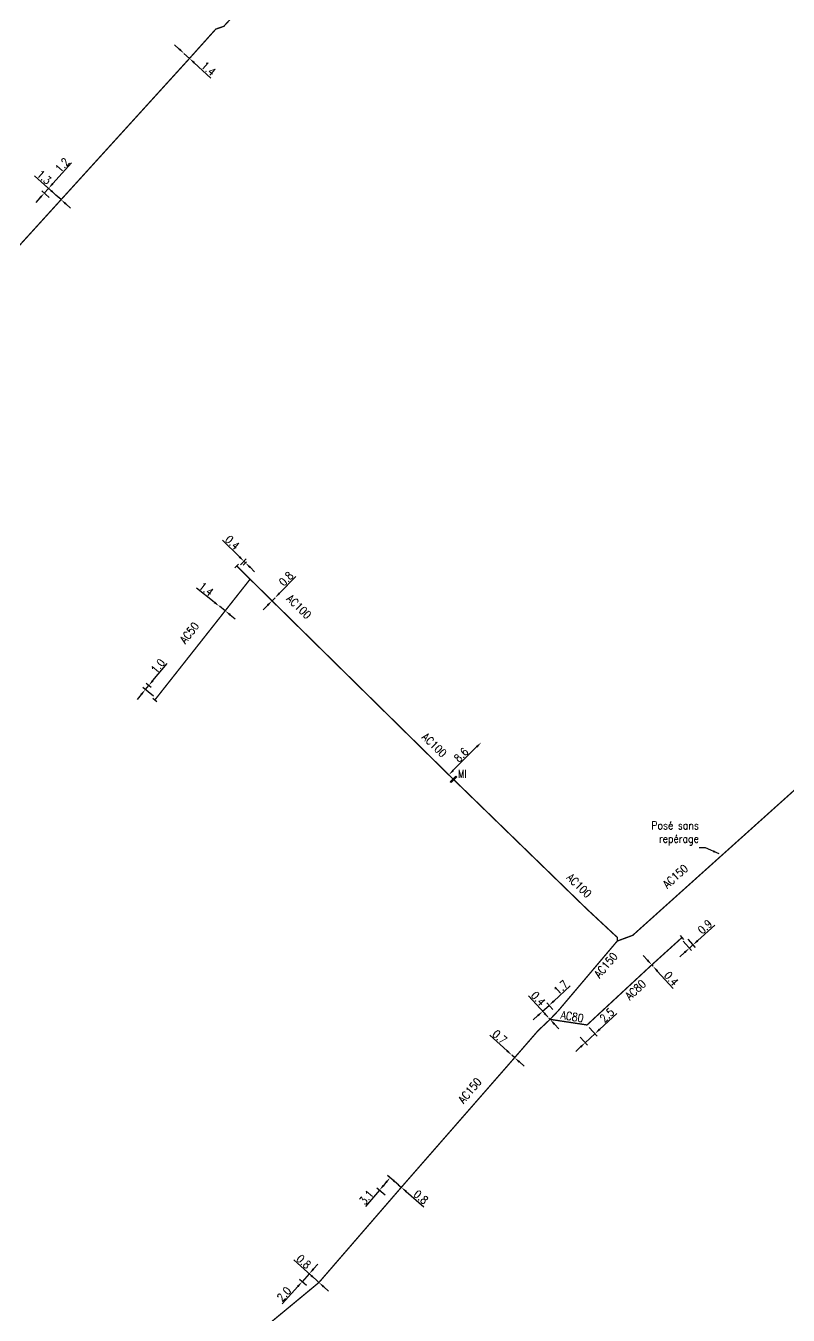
# Model space of a CAD drawing. Header units: millimetres. Extents: x 107999 to 109004, y 120010 to 121005.
# Drawn here: x 108706.6 to 108849.6, y 120541.2 to 120782.9 of the extents above; entities that cross this region are included whole.
import ezdxf
from ezdxf.enums import TextEntityAlignment as Align

# ---------------------------------------------------------------- set-up
doc = ezdxf.new("R2010")
doc.units = ezdxf.units.MM
doc.header["$PDMODE"] = 34
doc.linetypes.add('L_25_AP', pattern=[2000, 1000, 1000])
doc.layers.get('0').update_dxf_attribs({"linetype": 'CONTINUOUS'})
doc.layers.get('Defpoints').update_dxf_attribs({"linetype": 'CONTINUOUS'})
doc.layers.add('L_150', color=1, linetype='CONTINUOUS')
doc.layers.add('L_340', color=7, linetype='CONTINUOUS')
doc.styles.get("Standard").update_dxf_attribs({"font": 'romans.shx', "width": 0.85})
doc.dimstyles.get("Standard").update_dxf_attribs({"dimtxt": 1.5, "dimasz": 1.2, "dimexe": 0.625, "dimexo": 0.625, "dimgap": 0.25, "dimtad": 1, "dimdec": 1, "dimzin": 0, "dimdsep": 46, "dimtxsty": 'Standard', "dimcen": -0.5, "dimadec": 0, "dimazin": 0, "dimtfac": 1, "dimtdec": 1, "dimtmove": 0, "dimatfit": 3, "dimfxl": 0, "dimtolj": 1, "dimtzin": 0, "dimarcsym": 0})

# ---------------------------------------------------------------- blocks, each defined once
blk = doc.blocks.new('L_340_07')
at = {"color": 0, "linetype": 'Continuous', "const_width": 0.25, "flags": 128}
blk.add_lwpolyline([(0, 0), (0.35, 0)], dxfattribs=at)
at = {"color": 0, "linetype": 'Continuous', "flags": 128}
blk.add_lwpolyline([(0.35, -0.5), (0.35, 0.5)], dxfattribs=at)
at = {"color": 0, "linetype": 'Continuous', "width": 0.75, "flags": 3}
for tag, p in [('DEF_LEG', (0.72, -3.47)), ('DEF_COUP', (0.72, -5.97)), ('DEF_TYPE', (0.72, -8.47))]:
    blk.add_attdef(tag, text='', height=1.2, dxfattribs=at).set_placement(p, align=Align.MIDDLE)
blk = doc.blocks.new('L_340_16')
at = {"linetype": 'Continuous'}
blk.add_hatch(color=0, dxfattribs=at).paths.add_polyline_path([(0.125, 0.75), (-0.125, 0.75), (-0.125, -0.75), (0.125, -0.75)])
at = {"color": 0, "linetype": 'Continuous'}
blk.add_lwpolyline([(-0.125, 0.75), (0.125, 0.75), (0.125, -0.75), (-0.125, -0.75)], close=True, dxfattribs=at)
at = {"color": 0, "linetype": 'Continuous', "width": 0.75}
for tag, height, flags, p in [('MI', 1.5, 8, (0, 3)), ('DEF_LEG', 1.2, 3, (0, -5)), ('DEF_COUP', 1.2, 3, (0, -7.5)), ('DEF_TYPE', 1.2, 3, (0, -10))]:
    blk.add_attdef(tag, text='', height=height, dxfattribs=dict(at, flags=flags)).set_placement(p, align=Align.MIDDLE)
blk = doc.blocks.new('*D489')
at = {"layer": 'Defpoints', "color": 0, "linetype": 'Continuous', "transparency": 16777216}
for p in [(108736.32, 120777.72), (108736.32, 120777.72), (108737.35, 120776.77)]:
    blk.add_point(p, dxfattribs=at)
at = {"layer": 'L_150', "color": 0, "linetype": 'Continuous', "lineweight": -2, "transparency": 16777216}
for p, q in [((108735.43, 120778.53), (108734.55, 120779.34)), ((108736.32, 120777.72), (108737.35, 120776.77)), ((108738.23, 120775.96), (108741.37, 120773.09))]:
    blk.add_line(p, q, dxfattribs=at)
at = {"layer": 'L_150', "color": 0, "linetype": 'Continuous', "transparency": 16777216}
for points in [[(108735.57, 120778.67), (108735.3, 120778.38), (108736.32, 120777.72)], [(108738.37, 120776.11), (108738.1, 120775.81), (108737.35, 120776.77)]]:
    blk.add_solid(points, dxfattribs=at)
at = {"layer": 'L_150', "color": 0, "linetype": 'Continuous', "transparency": 16777216, "insert": (108740.92, 120774.85), "char_height": 1.5, "attachment_point": 5, "rotation": 317.4862}
blk.add_mtext('\\A1;1.4', dxfattribs=at)
blk = doc.blocks.new('*D490')
at = {"layer": 'Defpoints', "color": 0, "linetype": 'Continuous', "transparency": 16777216}
for p in [(108710.12, 120751.53), (108711.5, 120750.28), (108713.27, 120750.3)]:
    blk.add_point(p, dxfattribs=at)
at = {"layer": 'L_150', "color": 0, "linetype": 'Continuous', "lineweight": -2, "transparency": 16777216}
for p, q in [((108711.72, 120753.31), (108715.24, 120757.21)), ((108711.04, 120750.69), (108709.65, 120751.94)), ((108710.12, 120751.53), (108710.92, 120752.42)), ((108712.8, 120750.72), (108710.45, 120752.84)), ((108709.31, 120750.63), (108708.51, 120749.74))]:
    blk.add_line(p, q, dxfattribs=at)
at = {"layer": 'L_150', "color": 0, "linetype": 'Continuous', "transparency": 16777216}
for points in [[(108709.16, 120750.77), (108709.46, 120750.5), (108710.12, 120751.53)], [(108711.57, 120753.44), (108711.87, 120753.18), (108710.92, 120752.42)]]:
    blk.add_solid(points, dxfattribs=at)
at = {"layer": 'L_150', "color": 0, "linetype": 'Continuous', "transparency": 16777216, "insert": (108713.49, 120756.77), "char_height": 1.5, "attachment_point": 5, "rotation": 47.9945}
blk.add_mtext('\\A1;1.2', dxfattribs=at)
blk = doc.blocks.new('*D491')
at = {"layer": 'Defpoints', "color": 0, "linetype": 'Continuous', "transparency": 16777216}
for p in [(108712.3, 120751.17), (108712.3, 120751.17), (108713.27, 120750.3)]:
    blk.add_point(p, dxfattribs=at)
at = {"layer": 'L_150', "color": 0, "linetype": 'Continuous', "lineweight": -2, "transparency": 16777216}
for p, q in [((108711.41, 120751.98), (108708.3, 120754.78)), ((108713.27, 120750.3), (108712.3, 120751.17)), ((108714.16, 120749.5), (108715.05, 120748.7))]:
    blk.add_line(p, q, dxfattribs=at)
at = {"layer": 'L_150', "color": 0, "linetype": 'Continuous', "transparency": 16777216}
for points in [[(108711.54, 120752.12), (108711.28, 120751.83), (108712.3, 120751.17)], [(108714.29, 120749.65), (108714.03, 120749.35), (108713.27, 120750.3)]]:
    blk.add_solid(points, dxfattribs=at)
at = {"layer": 'L_150', "color": 0, "linetype": 'Continuous', "transparency": 16777216, "insert": (108710.08, 120754.52), "char_height": 1.5, "attachment_point": 5, "rotation": 317.9945}
blk.add_mtext('\\A1;1.3', dxfattribs=at)
blk = doc.blocks.new('*D530')
at = {"layer": 'Defpoints', "color": 0, "linetype": 'Continuous', "transparency": 16777216}
for p in [(108797.81, 120589.95), (108797.81, 120589.95), (108798.33, 120589.48)]:
    blk.add_point(p, dxfattribs=at)
at = {"layer": 'L_150', "color": 0, "linetype": 'Continuous', "lineweight": -2, "transparency": 16777216}
for p, q in [((108796.92, 120590.75), (108793.68, 120593.69)), ((108798.33, 120589.48), (108797.81, 120589.95)), ((108799.22, 120588.67), (108800.11, 120587.87))]:
    blk.add_line(p, q, dxfattribs=at)
at = {"layer": 'L_150', "color": 0, "linetype": 'Continuous', "transparency": 16777216}
for points in [[(108797.05, 120590.9), (108796.78, 120590.61), (108797.81, 120589.95)], [(108799.35, 120588.82), (108799.08, 120588.53), (108798.33, 120589.48)]]:
    blk.add_solid(points, dxfattribs=at)
at = {"layer": 'L_150', "color": 0, "linetype": 'Continuous', "transparency": 16777216, "insert": (108795.52, 120593.36), "char_height": 1.5, "attachment_point": 5, "rotation": 317.8633}
blk.add_mtext('\\A1;0.7', dxfattribs=at)
blk = doc.blocks.new('*D531')
at = {"layer": 'Defpoints', "color": 0, "linetype": 'Continuous', "transparency": 16777216}
for p in [(108824.05, 120606.87), (108824.28, 120606.61), (108824.28, 120606.61)]:
    blk.add_point(p, dxfattribs=at)
at = {"layer": 'L_150', "color": 0, "linetype": 'Continuous', "lineweight": -2, "transparency": 16777216}
for p, q in [((108823.24, 120607.76), (108822.43, 120608.65)), ((108824.05, 120606.87), (108824.28, 120606.61)), ((108825.09, 120605.72), (108828.07, 120602.45))]:
    blk.add_line(p, q, dxfattribs=at)
at = {"layer": 'L_150', "color": 0, "linetype": 'Continuous', "transparency": 16777216}
for points in [[(108823.39, 120607.89), (108823.09, 120607.62), (108824.05, 120606.87)], [(108825.24, 120605.86), (108824.94, 120605.59), (108824.28, 120606.61)]]:
    blk.add_solid(points, dxfattribs=at)
at = {"layer": 'L_150', "color": 0, "linetype": 'Continuous', "transparency": 16777216, "insert": (108827.73, 120604.31), "char_height": 1.5, "attachment_point": 5, "rotation": 312.2853}
blk.add_mtext('\\A1;0.4', dxfattribs=at)
blk = doc.blocks.new('*D532')
at = {"layer": 'Defpoints', "color": 0, "linetype": 'Continuous', "transparency": 16777216}
for p in [(108829.49, 120611.79), (108830.38, 120612.14), (108831.77, 120610.61)]:
    blk.add_point(p, dxfattribs=at)
at = {"layer": 'L_340', "color": 0, "linetype": 'Continuous', "lineweight": -2, "transparency": 16777216}
for p, q in [((108832.66, 120611.41), (108835.86, 120614.31)), ((108829.91, 120611.33), (108831.52, 120609.54)), ((108830.8, 120611.68), (108832.19, 120610.14)), ((108830.21, 120609.2), (108829.32, 120608.39)), ((108831.1, 120610), (108831.77, 120610.61))]:
    blk.add_line(p, q, dxfattribs=at)
at = {"layer": 'L_340', "color": 0, "linetype": 'Continuous', "transparency": 16777216}
for points in [[(108832.53, 120611.56), (108832.8, 120611.26), (108831.77, 120610.61)], [(108830.08, 120609.35), (108830.35, 120609.05), (108831.1, 120610)]]:
    blk.add_solid(points, dxfattribs=at)
at = {"layer": 'L_340', "color": 0, "linetype": 'Continuous', "transparency": 16777216, "insert": (108834.03, 120614), "char_height": 1.5, "attachment_point": 5, "rotation": 42.1329}
blk.add_mtext('\\A1;0.9', dxfattribs=at)
blk = doc.blocks.new('*D533')
at = {"layer": 'Defpoints', "color": 0, "linetype": 'Continuous', "transparency": 16777216}
for p in [(108811.91, 120595.61), (108810.18, 120593.8), (108811.57, 120592.29)]:
    blk.add_point(p, dxfattribs=at)
at = {"layer": 'L_150', "color": 0, "linetype": 'Continuous', "lineweight": -2, "transparency": 16777216}
for p, q in [((108814.29, 120594.81), (108817.49, 120597.78)), ((108812.33, 120595.15), (108813.83, 120593.54)), ((108810.6, 120593.34), (108812, 120591.83)), ((108811.57, 120592.29), (108813.41, 120593.99)), ((108810.69, 120591.48), (108809.81, 120590.66))]:
    blk.add_line(p, q, dxfattribs=at)
at = {"layer": 'L_150', "color": 0, "linetype": 'Continuous', "transparency": 16777216}
for points in [[(108814.15, 120594.96), (108814.42, 120594.66), (108813.41, 120593.99)], [(108810.56, 120591.62), (108810.83, 120591.33), (108811.57, 120592.29)]]:
    blk.add_solid(points, dxfattribs=at)
at = {"layer": 'L_150', "color": 0, "linetype": 'Continuous', "transparency": 16777216, "insert": (108815.65, 120597.44), "char_height": 1.5, "attachment_point": 5, "rotation": 42.8605}
blk.add_mtext('\\A1;2.5', dxfattribs=at)
blk = doc.blocks.new('*D534')
at = {"layer": 'Defpoints', "color": 0, "linetype": 'Continuous', "transparency": 16777216}
for p in [(108804.8, 120599.28), (108804.97, 120596.66), (108805.95, 120598.03)]:
    blk.add_point(p, dxfattribs=at)
at = {"layer": 'L_150', "color": 0, "linetype": 'Continuous', "lineweight": -2, "transparency": 16777216}
for p, q in [((108805.68, 120600.1), (108808.77, 120602.93)), ((108803.58, 120598.17), (108804.8, 120599.28)), ((108805.52, 120598.49), (108804.37, 120599.74)), ((108802.7, 120597.36), (108801.81, 120596.55)), ((108804.55, 120597.12), (108803.16, 120598.63))]:
    blk.add_line(p, q, dxfattribs=at)
at = {"layer": 'L_150', "color": 0, "linetype": 'Continuous', "transparency": 16777216}
for points in [[(108805.54, 120600.24), (108805.82, 120599.95), (108804.8, 120599.28)], [(108802.56, 120597.5), (108802.83, 120597.21), (108803.58, 120598.17)]]:
    blk.add_solid(points, dxfattribs=at)
at = {"layer": 'L_150', "color": 0, "linetype": 'Continuous', "transparency": 16777216, "insert": (108806.99, 120602.65), "char_height": 1.5, "attachment_point": 5, "rotation": 42.5487}
blk.add_mtext('\\A1;1.7', dxfattribs=at)
blk = doc.blocks.new('*D535')
at = {"layer": 'Defpoints', "color": 0, "linetype": 'Continuous', "transparency": 16777216}
for p in [(108792.06, 120648.57), (108792.06, 120648.57), (108785.98, 120642.49)]:
    blk.add_point(p, dxfattribs=at)
at = {"layer": 'L_150', "color": 0, "linetype": 'Continuous', "lineweight": -2, "transparency": 16777216}
blk.add_line((108786.83, 120643.34), (108791.21, 120647.72), dxfattribs=at)
at = {"layer": 'L_150', "color": 0, "linetype": 'Continuous', "transparency": 16777216}
for points in [[(108791.07, 120647.87), (108791.35, 120647.58), (108792.06, 120648.57)], [(108786.69, 120643.48), (108786.97, 120643.2), (108785.98, 120642.49)]]:
    blk.add_solid(points, dxfattribs=at)
at = {"layer": 'L_150', "color": 0, "linetype": 'Continuous', "transparency": 16777216, "insert": (108788.31, 120646.24), "char_height": 1.5, "attachment_point": 5, "rotation": 45.0405}
blk.add_mtext('\\A1;8.6', dxfattribs=at)
blk = doc.blocks.new('*D536')
at = {"layer": 'Defpoints', "color": 0, "linetype": 'Continuous', "transparency": 16777216}
for p in [(108752.83, 120675.11), (108753.39, 120675.68), (108753.39, 120675.68)]:
    blk.add_point(p, dxfattribs=at)
at = {"layer": 'L_150', "color": 0, "linetype": 'Continuous', "lineweight": -2, "transparency": 16777216}
for p, q in [((108754.23, 120676.54), (108757.29, 120679.66)), ((108751.99, 120674.26), (108751.15, 120673.4)), ((108752.83, 120675.11), (108753.39, 120675.68))]:
    blk.add_line(p, q, dxfattribs=at)
at = {"layer": 'L_150', "color": 0, "linetype": 'Continuous', "transparency": 16777216}
for points in [[(108754.09, 120676.68), (108754.37, 120676.4), (108753.39, 120675.68)], [(108751.84, 120674.4), (108752.13, 120674.12), (108752.83, 120675.11)]]:
    blk.add_solid(points, dxfattribs=at)
at = {"layer": 'L_150', "color": 0, "linetype": 'Continuous', "transparency": 16777216, "insert": (108755.47, 120679.23), "char_height": 1.5, "attachment_point": 5, "rotation": 45.4943}
blk.add_mtext('\\A1;0.8', dxfattribs=at)
blk = doc.blocks.new('*D537')
at = {"layer": 'Defpoints', "color": 0, "linetype": 'Continuous', "transparency": 16777216}
for p in [(108746.46, 120681.39), (108747.85, 120682.23), (108748.47, 120682.86)]:
    blk.add_point(p, dxfattribs=at)
at = {"layer": 'L_340', "color": 0, "linetype": 'Continuous', "lineweight": -2, "transparency": 16777216}
for p, q in [((108746.71, 120683.35), (108743.55, 120686.46)), ((108746.9, 120681.83), (108748, 120682.96)), ((108748.03, 120682.41), (108747.41, 120681.79)), ((108747.85, 120682.23), (108747.57, 120682.51)), ((108748.71, 120681.39), (108749.56, 120680.55))]:
    blk.add_line(p, q, dxfattribs=at)
at = {"layer": 'L_340', "color": 0, "linetype": 'Continuous', "transparency": 16777216}
for points in [[(108746.85, 120683.5), (108746.57, 120683.21), (108747.57, 120682.51)], [(108748.85, 120681.53), (108748.57, 120681.25), (108747.85, 120682.23)]]:
    blk.add_solid(points, dxfattribs=at)
at = {"layer": 'L_340', "color": 0, "linetype": 'Continuous', "transparency": 16777216, "insert": (108745.41, 120686.04), "char_height": 1.5, "attachment_point": 5, "rotation": 315.4302}
blk.add_mtext('\\A1;0.4', dxfattribs=at)
blk = doc.blocks.new('*D538')
at = {"layer": 'Defpoints', "color": 0, "linetype": 'Continuous', "transparency": 16777216}
for p in [(108742.95, 120674.09), (108742.95, 120674.09), (108744.04, 120673.23)]:
    blk.add_point(p, dxfattribs=at)
at = {"layer": 'L_150', "color": 0, "linetype": 'Continuous', "lineweight": -2, "transparency": 16777216}
for p, q in [((108742, 120674.84), (108738.67, 120677.47)), ((108744.04, 120673.23), (108742.95, 120674.09)), ((108744.99, 120672.49), (108745.93, 120671.74))]:
    blk.add_line(p, q, dxfattribs=at)
at = {"layer": 'L_150', "color": 0, "linetype": 'Continuous', "transparency": 16777216}
for points in [[(108742.13, 120675), (108741.88, 120674.68), (108742.95, 120674.09)], [(108745.11, 120672.64), (108744.86, 120672.33), (108744.04, 120673.23)]]:
    blk.add_solid(points, dxfattribs=at)
at = {"layer": 'L_150', "color": 0, "linetype": 'Continuous', "transparency": 16777216, "insert": (108740.48, 120677.31), "char_height": 1.5, "attachment_point": 5, "rotation": 321.7414}
blk.add_mtext('\\A1;1.4', dxfattribs=at)
blk = doc.blocks.new('*D539')
at = {"layer": 'Defpoints', "color": 0, "linetype": 'Continuous', "transparency": 16777216}
for p in [(108729.72, 120659.24), (108730.63, 120658.49), (108731.08, 120656.81)]:
    blk.add_point(p, dxfattribs=at)
at = {"layer": 'L_340', "color": 0, "linetype": 'Continuous', "lineweight": -2, "transparency": 16777216}
for p, q in [((108730.48, 120660.17), (108733.16, 120663.39)), ((108730.15, 120658.88), (108729.23, 120659.64)), ((108728.31, 120657.55), (108727.54, 120656.63)), ((108730.6, 120657.21), (108728.6, 120658.87)), ((108729.08, 120658.47), (108729.72, 120659.24))]:
    blk.add_line(p, q, dxfattribs=at)
at = {"layer": 'L_340', "color": 0, "linetype": 'Continuous', "transparency": 16777216}
for points in [[(108730.33, 120660.29), (108730.64, 120660.04), (108729.72, 120659.24)], [(108728.16, 120657.68), (108728.46, 120657.42), (108729.08, 120658.47)]]:
    blk.add_solid(points, dxfattribs=at)
at = {"layer": 'L_340', "color": 0, "linetype": 'Continuous', "transparency": 16777216, "insert": (108731.43, 120662.88), "char_height": 1.5, "attachment_point": 5, "rotation": 50.3281}
blk.add_mtext('\\A1;1.0', dxfattribs=at)
blk = doc.blocks.new('*D540')
at = {"layer": 'Defpoints', "color": 0, "linetype": 'Continuous', "transparency": 16777216}
for p in [(108776.51, 120565.67), (108776.51, 120565.67), (108777.08, 120565.18)]:
    blk.add_point(p, dxfattribs=at)
at = {"layer": 'L_150', "color": 0, "linetype": 'Continuous', "lineweight": -2, "transparency": 16777216}
for p, q in [((108775.6, 120566.45), (108774.69, 120567.23)), ((108776.51, 120565.67), (108777.08, 120565.18)), ((108777.99, 120564.4), (108781.31, 120561.55))]:
    blk.add_line(p, q, dxfattribs=at)
at = {"layer": 'L_150', "color": 0, "linetype": 'Continuous', "transparency": 16777216}
for points in [[(108775.73, 120566.6), (108775.47, 120566.3), (108776.51, 120565.67)], [(108778.12, 120564.55), (108777.86, 120564.25), (108777.08, 120565.18)]]:
    blk.add_solid(points, dxfattribs=at)
at = {"layer": 'L_150', "color": 0, "linetype": 'Continuous', "transparency": 16777216, "insert": (108780.76, 120563.35), "char_height": 1.5, "attachment_point": 5, "rotation": 319.4242}
blk.add_mtext('\\A1;0.8', dxfattribs=at)
blk = doc.blocks.new('*D541')
at = {"layer": 'Defpoints', "color": 0, "linetype": 'Continuous', "transparency": 16777216}
for p in [(108804.73, 120596.91), (108804.73, 120596.91), (108804.97, 120596.66)]:
    blk.add_point(p, dxfattribs=at)
at = {"layer": 'L_150', "color": 0, "linetype": 'Continuous', "lineweight": -2, "transparency": 16777216}
for p, q in [((108803.92, 120597.8), (108800.92, 120601.06)), ((108804.97, 120596.66), (108804.73, 120596.91)), ((108805.78, 120595.77), (108806.59, 120594.89))]:
    blk.add_line(p, q, dxfattribs=at)
at = {"layer": 'L_150', "color": 0, "linetype": 'Continuous', "transparency": 16777216}
for points in [[(108804.07, 120597.93), (108803.77, 120597.66), (108804.73, 120596.91)], [(108805.93, 120595.91), (108805.63, 120595.64), (108804.97, 120596.66)]]:
    blk.add_solid(points, dxfattribs=at)
at = {"layer": 'L_150', "color": 0, "linetype": 'Continuous', "transparency": 16777216, "insert": (108802.75, 120600.55), "char_height": 1.5, "attachment_point": 5, "rotation": 312.5487}
blk.add_mtext('\\A1;0.4', dxfattribs=at)
blk = doc.blocks.new('*D726')
at = {"layer": 'Defpoints', "color": 0, "linetype": 'Continuous', "transparency": 16777216}
for p in [(108772.96, 120564.62), (108774.49, 120563.31), (108777.08, 120565.18)]:
    blk.add_point(p, dxfattribs=at)
at = {"layer": 'L_150', "color": 0, "linetype": 'Continuous', "lineweight": -2, "transparency": 16777216}
for p, q in [((108774.2, 120566.07), (108773.74, 120565.53)), ((108776.6, 120565.59), (108774.5, 120567.38)), ((108772.96, 120564.62), (108770.36, 120561.58)), ((108774.02, 120563.72), (108772.49, 120565.03))]:
    blk.add_line(p, q, dxfattribs=at)
at = {"layer": 'L_150', "color": 0, "linetype": 'Continuous', "transparency": 16777216}
for points in [[(108773.59, 120565.66), (108773.89, 120565.4), (108772.96, 120564.62)], [(108774.05, 120566.2), (108774.35, 120565.94), (108774.98, 120566.98)]]:
    blk.add_solid(points, dxfattribs=at)
at = {"layer": 'L_150', "color": 0, "linetype": 'Continuous', "transparency": 16777216, "insert": (108770.51, 120563.29), "char_height": 1.5, "attachment_point": 5, "rotation": 49.4242}
blk.add_mtext('\\A1;3.1', dxfattribs=at)
blk = doc.blocks.new('*D775')
at = {"layer": 'Defpoints', "color": 0, "linetype": 'Continuous', "transparency": 16777216}
for p in [(108761.08, 120547.84), (108761.08, 120547.84), (108761.63, 120547.34)]:
    blk.add_point(p, dxfattribs=at)
at = {"layer": 'L_150', "color": 0, "linetype": 'Continuous', "lineweight": -2, "transparency": 16777216}
for p, q in [((108760.18, 120548.64), (108756.93, 120551.56)), ((108761.63, 120547.34), (108761.08, 120547.84)), ((108762.53, 120546.53), (108763.42, 120545.73))]:
    blk.add_line(p, q, dxfattribs=at)
at = {"layer": 'L_150', "color": 0, "linetype": 'Continuous', "transparency": 16777216}
for points in [[(108760.32, 120548.79), (108760.05, 120548.49), (108761.08, 120547.84)], [(108762.66, 120546.68), (108762.39, 120546.39), (108761.63, 120547.34)]]:
    blk.add_solid(points, dxfattribs=at)
at = {"layer": 'L_150', "color": 0, "linetype": 'Continuous', "transparency": 16777216, "insert": (108758.78, 120551.24), "char_height": 1.5, "attachment_point": 5, "rotation": 318.1259}
blk.add_mtext('\\A1;0.8', dxfattribs=at)
blk = doc.blocks.new('*D776')
at = {"layer": 'Defpoints', "color": 0, "linetype": 'Continuous', "transparency": 16777216}
for p in [(108758.47, 120547.48), (108759.74, 120546.35), (108761.63, 120547.34)]:
    blk.add_point(p, dxfattribs=at)
at = {"layer": 'L_150', "color": 0, "linetype": 'Continuous', "lineweight": -2, "transparency": 16777216}
for p, q in [((108760.61, 120549.87), (108761.41, 120550.76)), ((108759.81, 120548.97), (108758.47, 120547.48)), ((108761.17, 120547.75), (108759.34, 120549.39)), ((108757.67, 120546.59), (108754.75, 120543.33)), ((108759.28, 120546.76), (108758.01, 120547.9))]:
    blk.add_line(p, q, dxfattribs=at)
at = {"layer": 'L_150', "color": 0, "linetype": 'Continuous', "transparency": 16777216}
for points in [[(108760.46, 120550), (108760.76, 120549.73), (108759.81, 120548.97)], [(108757.52, 120546.72), (108757.82, 120546.46), (108758.47, 120547.48)]]:
    blk.add_solid(points, dxfattribs=at)
at = {"layer": 'L_150', "color": 0, "linetype": 'Continuous', "transparency": 16777216, "insert": (108755.07, 120545.18), "char_height": 1.5, "attachment_point": 5, "rotation": 48.1259}
blk.add_mtext('\\A1;2.0', dxfattribs=at)

msp = doc.modelspace()

# ---------------------------------------------------------------- linework, layer by layer
at = {"layer": 'L_150', "linetype": 'L_25_AP', "const_width": 0.25, "flags": 128}
for points in [[(108845.37, 120852.25), (108844.86, 120851.6), (108840.34, 120846.16), (108835.76, 120844.46), (108834.88, 120844.13), (108822.8, 120839.47), (108792, 120826.85), (108782.33, 120820.65), (108773.67, 120814.05), (108772.03, 120812.2), (108766.5, 120806.94), (108759.45, 120799.93), (108743.79, 120782.79), (108742.28, 120782.26), (108737.35, 120776.77), (108713.27, 120750.3), (108692.59, 120727.57), (108690.35, 120724.95), (108685.44, 120719.51), (108685.44, 120719.51)], [(108953.04, 120758.61), (108949.87, 120754.96), (108892.16, 120679.3), (108881.48, 120667.17), (108820.48, 120612.41), (108817.58, 120611.34), (108806.56, 120598.33), (108804.97, 120596.66), (108802.69, 120594.5), (108798.33, 120589.48), (108777.08, 120565.18), (108761.63, 120547.34), (108739.3, 120528.87), (108717.91, 120511.22), (108716.36, 120509.92), (108712.82, 120509.94), (108711.89, 120512.49), (108711.59, 120513.31)], [(108786.76, 120641.73), (108785.98, 120642.49), (108752.83, 120675.11), (108748.72, 120679.16), (108746.46, 120681.39)], [(108748.72, 120679.16), (108744.04, 120673.23), (108731.08, 120656.81)], [(108804.97, 120596.66), (108811.91, 120595.61), (108824.05, 120606.87), (108829.49, 120611.79)]]:
    msp.add_lwpolyline(points, dxfattribs=at)
at = {"layer": 'L_150', "linetype": 'L_25_AP', "flags": 128}
msp.add_lwpolyline([(108817.58, 120611.34, 0.25, 0.25, 0), (108817.59, 120612.04, 0.25, 0.25, 0), (108817.38, 120612.21, 0.25, 0.25, 0), (108811.88, 120617.33, 0.25, 0.25, 0), (108786.94, 120641.56, 0, 0, 0)], format="xyseb", dxfattribs=at)

# ---------------------------------------------------------------- block references
at = {"layer": 'L_340'}
for p, rotation in [((108746.46, 120681.39), 135.430212184442), ((108731.08, 120656.81), 231.7414366630472), ((108829.49, 120611.79), 42.1328845884461)]:
    msp.add_blockref('L_340_07', p, dxfattribs=dict(at, rotation=rotation))
ref = msp.add_blockref('L_340_16', (108786.85, 120641.65), dxfattribs=dict(at, rotation=315.0064993474381))
ref.add_attrib('MI', 'MI', dxfattribs={"layer": '0', "color": 0, "linetype": 'Continuous', "height": 1.5, "width": 0.75, "flags": 8}).set_placement((108788.51, 120642.66), align=Align.MIDDLE)

# ---------------------------------------------------------------- texts
at = {"layer": 'L_150', "linetype": 'Continuous', "width": 0.85}
for s, rotation, p in [('AC100', 315.8365, (108757.88, 120674.01)), ('AC50', 51.7414, (108737.32, 120669.11)), ('AC100', 315.8365, (108783.27, 120648.08)), ('AC100', 315.8365, (108810.43, 120621.73)), ('AC150', 41.917, (108828.48, 120623.47)), ('AC150', 49.7313, (108815.43, 120606.83)), ('AC80', 42.8605, (108821, 120602.19)), ('AC80', 350.2145, (108809.12, 120597.19)), ('AC150', 49.7313, (108789.92, 120583.31))]:
    msp.add_text(s, height=1.5, rotation=rotation, dxfattribs=at).set_placement(p, align=Align.MIDDLE)
at = {"layer": 'L_150', "linetype": 'Continuous', "insert": (108832.88, 120629.27), "char_height": 1.5, "attachment_point": 9}
msp.add_mtext('\\A1;Posé sans\\Prepérage', dxfattribs=at)

# ---------------------------------------------------------------- dimensions: what is measured, and where the dimension line sits
at = {"layer": 'L_150', "linetype": 'Continuous'}
for base, p1, p2, angle, picture, middle in [((108736.32, 120777.72), (108737.35, 120776.77), (108736.32, 120777.72), 317.4862, '*D489', (108740.24, 120774.12)), ((108712.3, 120751.17), (108713.27, 120750.3), (108712.3, 120751.17), 317.9945, '*D491', (108709.41, 120753.78)), ((108710.12, 120751.53), (108713.27, 120750.3), (108711.5, 120750.28), 47.9945, '*D490', (108714.24, 120756.1)), ((108742.95, 120674.09), (108744.04, 120673.23), (108742.95, 120674.09), 321.7414, '*D538', (108739.86, 120676.53)), ((108753.39, 120675.68), (108752.83, 120675.11), (108753.39, 120675.68), 225.4943, '*D536', (108756.18, 120678.53)), ((108792.06, 120648.57), (108785.98, 120642.49), (108792.06, 120648.57), 225.0405, '*D535', (108789.02, 120645.53)), ((108824.28, 120606.61), (108824.05, 120606.87), (108824.28, 120606.61), 132.2853, '*D531', (108826.99, 120603.64)), ((108804.8, 120599.28), (108804.97, 120596.66), (108805.95, 120598.03), 222.5487, '*D534', (108807.67, 120601.92)), ((108804.73, 120596.91), (108804.97, 120596.66), (108804.73, 120596.91), 312.5487, '*D541', (108802.02, 120599.87)), ((108811.57, 120592.29), (108811.91, 120595.61), (108810.18, 120593.8), 42.8605, '*D533', (108816.33, 120596.7)), ((108797.81, 120589.95), (108798.33, 120589.48), (108797.81, 120589.95), 317.8633, '*D530', (108794.85, 120592.62)), ((108772.96, 120564.62), (108777.08, 120565.18), (108774.49, 120563.31), 49.4242, '*D726', (108771.27, 120562.64)), ((108776.51, 120565.67), (108777.08, 120565.18), (108776.51, 120565.67), 319.4242, '*D540', (108780.11, 120562.59)), ((108758.47, 120547.48), (108761.63, 120547.34), (108759.74, 120546.35), 48.1259, '*D776', (108755.81, 120544.52)), ((108761.076, 120547.8362), (108761.6345, 120547.3356), (108761.076, 120547.8362), 318.1259, '*D775', (108758.1082, 120550.4967))]:
    dim = msp.add_linear_dim(base=base, p1=p1, p2=p2, angle=angle, dimstyle='Standard', dxfattribs=at)
    dim.commit()
    dim.dimension.update_dxf_attribs({"geometry": picture, "text_midpoint": middle, "dimtype": 160})
at = {"layer": 'L_340', "linetype": 'Continuous'}
for base, p1, p2, angle, picture, middle in [((108747.85, 120682.23), (108746.46, 120681.39), (108748.47, 120682.86), 135.4302, '*D537', (108744.7, 120685.33)), ((108729.72, 120659.24), (108731.08, 120656.81), (108730.63, 120658.49), 230.3281, '*D539', (108732.2, 120662.24)), ((108831.77, 120610.61), (108829.49, 120611.79), (108830.38, 120612.14), 222.1329, '*D532', (108834.7, 120613.26))]:
    dim = msp.add_linear_dim(base=base, p1=p1, p2=p2, angle=angle, dimstyle='Standard', dxfattribs=at)
    dim.commit()
    dim.dimension.update_dxf_attribs({"geometry": picture, "text_midpoint": middle, "dimtype": 160})

# ---------------------------------------------------------------- leaders
at = {"layer": 'L_150', "linetype": 'Continuous'}
msp.add_leader([(108836.68, 120627.7), (108834.12, 120628.82), (108832.92, 120628.82)], dimstyle='Standard', dxfattribs=at)

doc.saveas('drawing.dxf')
